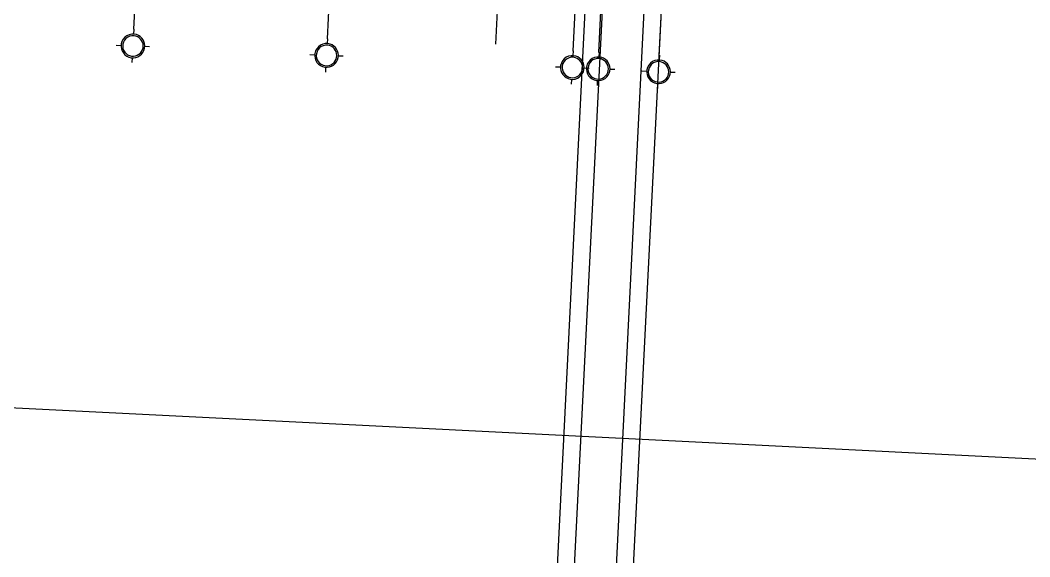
# Model space of a CAD drawing. Extents: x 549999 to 550212, y 1838161 to 1838467.
# Drawn here: x 550117.42 to 550140.84, y 1838259.14 to 1838271.59 of the extents above; entities that cross this region are included whole.
import ezdxf

# ---------------------------------------------------------------- set-up
doc = ezdxf.new("R2010")
doc.units = 0
for name, color, linetype in [('Level 18', 7, 'Continuous'), ('Level 19', 7, 'Continuous'), ('Level 20', 7, 'Continuous'), ('Level 35', 7, 'Continuous'), ('Level 39', 7, 'Continuous')]:
    doc.layers.add(name, color=color, linetype=linetype)

# ---------------------------------------------------------------- blocks, each defined once
blk = doc.blocks.new('GRID_5')
at = {"layer": 'Level 19'}
for p, q in [((-969.7, -293.5), (-969.7, -304.7)), ((-1008.5, -332.2), (-997.2, -332.2)), ((-930.9, -332.2), (-942.2, -332.2)), ((-969.7, -371), (-969.7, -359.8))]:
    blk.add_line(p, q, dxfattribs=at)
for radius, start, end in [(27.5, 86.5906, 185.4173), (23.8, 86.5906, 185.4173), (23.8, 3.4094, 86.5906), (27.5, 3.4094, 86.5906), (27.5, 185.4173, 275.4173), (23.8, 185.4173, 275.4173), (23.8, 275.4173, 3.4094), (27.5, 275.4173, 3.4094)]:
    blk.add_arc((-969.7, -332.2), radius, start, end, dxfattribs=at)

msp = doc.modelspace()

# ---------------------------------------------------------------- linework, layer by layer
at = {"layer": 'Level 18'}
for p, q in [((550120.058, 1838271.387), (550120.757, 1838285.38)), ((550124.552, 1838271.162), (550125.251, 1838285.155)), ((550130.245, 1838270.878), (550130.944, 1838284.871)), ((550130.844, 1838270.848), (550131.544, 1838284.841)), ((550132.242, 1838270.778), (550132.942, 1838284.771))]:
    msp.add_line(p, q, dxfattribs=at)
at = {"layer": 'Level 20'}
for p, q in [((550126.902, 1838199.321), (550132.997, 1838321.239)), ((550127.302, 1838199.301), (550133.397, 1838321.219)), ((550126.347, 1838160.857), (550132.442, 1838282.775)), ((550126.746, 1838160.837), (550132.841, 1838282.755))]:
    msp.add_line(p, q, dxfattribs=at)
at = {"layer": 'Level 35'}
msp.add_lwpolyline([(550102.021, 1838263.365), (550142.667, 1838261.333), (550144.104, 1838290.076), (550103.458, 1838292.108)], close=True, dxfattribs=at)
at = {"layer": 'Level 39'}
msp.add_line((550128.98, 1838281.626), (550128.451, 1838271.04), dxfattribs=at)

# ---------------------------------------------------------------- block references
at = {"layer": 'Level 19', "xscale": 0.010000000000000004, "yscale": 0.01, "rotation": -2.8619937920406366}
for p in [(550129.89, 1838273.83), (550134.38, 1838273.61), (550140.08, 1838273.33), (550140.68, 1838273.3), (550142.08, 1838273.23)]:
    msp.add_blockref('GRID_5', p, dxfattribs=at)

doc.saveas('drawing.dxf')
